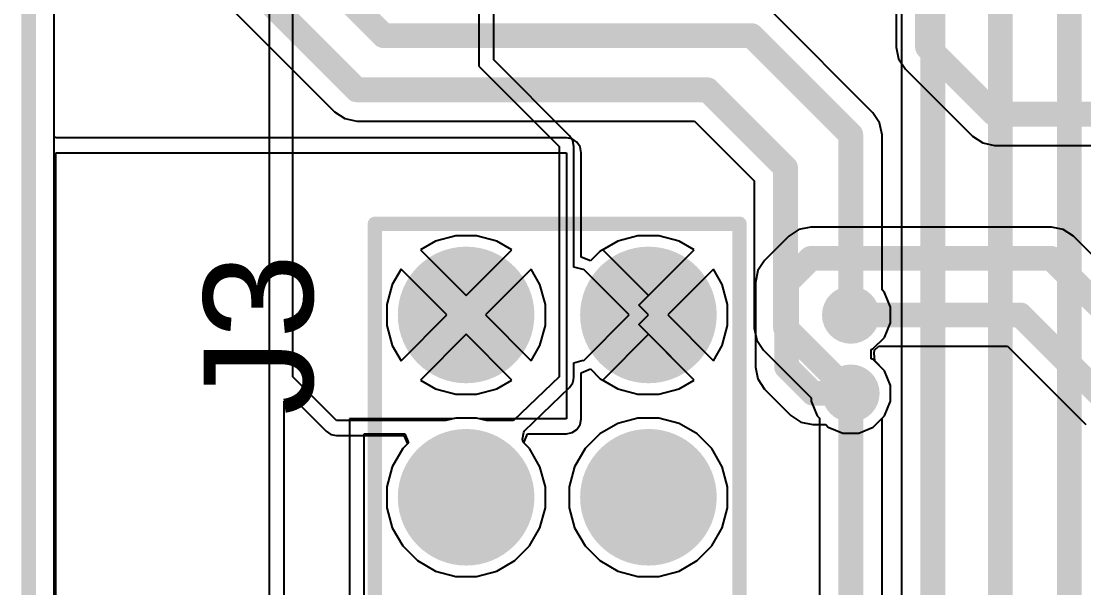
# Model space of a CAD drawing. Header units: millimetres. Extents: x 0 to 174, y 0 to 132.
# Drawn here: x -0.1 to 14.7, y 72.04 to 79.94 of the extents above; entities that cross this region are included whole.
import ezdxf

# ---------------------------------------------------------------- set-up
doc = ezdxf.new("R2010")
doc.units = ezdxf.units.MM
for name, color, linetype in [('BottomLayer', 5, 'Continuous'), ('BottomSolder', 6, 'Continuous'), ('Mechanical2', 216, 'Continuous'), ('MultiLayer', 9, 'Continuous'), ('PadHoleLayer', 156, 'Continuous'), ('TopLayer', 1, 'Continuous'), ('TopOverlay', 2, 'Continuous'), ('TopSolder', 216, 'Continuous'), ('ViaHoleLayer', 16, 'Continuous')]:
    doc.layers.add(name, color=color, linetype=linetype)
doc.styles.add('Arial', font='', dxfattribs={"height": 0.2})
doc.styles.get('Arial').set_extended_font_data('Arial')

# ---------------------------------------------------------------- blocks, each defined once
blk = doc.blocks.new('TSW_112_15_G_D_2')
at = {"layer": 'BottomLayer'}
h = blk.add_hatch(color=5, dxfattribs=at)
edge = h.paths.add_edge_path()
edge.add_arc((11.43, 1.27), 0.8499983, 0, 360)
h = blk.add_hatch(color=5, dxfattribs=at)
edge = h.paths.add_edge_path()
edge.add_arc((13.97, 1.27), 0.8499983, 0, 360)
h = blk.add_hatch(color=5, dxfattribs=at)
edge = h.paths.add_edge_path()
edge.add_arc((11.43, -1.27), 0.8499983, 0, 360)
h = blk.add_hatch(color=5, dxfattribs=at)
edge = h.paths.add_edge_path()
edge.add_arc((13.97, -1.27), 0.8499983, 0, 360)
at = {"layer": 'BottomSolder'}
h = blk.add_hatch(color=6, dxfattribs=at)
edge = h.paths.add_edge_path()
edge.add_arc((11.43, 1.27), 0.9515982999999999, 0, 360)
h = blk.add_hatch(color=6, dxfattribs=at)
edge = h.paths.add_edge_path()
edge.add_arc((13.97, 1.27), 0.9515982999999999, 0, 360)
h = blk.add_hatch(color=6, dxfattribs=at)
edge = h.paths.add_edge_path()
edge.add_arc((11.43, -1.27), 0.9515982999999999, 0, 360)
h = blk.add_hatch(color=6, dxfattribs=at)
edge = h.paths.add_edge_path()
edge.add_arc((13.97, -1.27), 0.9515982999999999, 0, 360)
at = {"layer": 'MultiLayer'}
h = blk.add_hatch(color=9, dxfattribs=at)
edge = h.paths.add_edge_path()
edge.add_arc((11.43, 1.27), 0.8499983, 0, 360)
h = blk.add_hatch(color=9, dxfattribs=at)
edge = h.paths.add_edge_path()
edge.add_arc((13.97, 1.27), 0.8499983, 0, 360)
h = blk.add_hatch(color=9, dxfattribs=at)
edge = h.paths.add_edge_path()
edge.add_arc((11.43, -1.27), 0.8499983, 0, 360)
h = blk.add_hatch(color=9, dxfattribs=at)
edge = h.paths.add_edge_path()
edge.add_arc((13.97, -1.27), 0.8499983, 0, 360)
at = {"layer": 'PadHoleLayer'}
h = blk.add_hatch(color=156, dxfattribs=at)
edge = h.paths.add_edge_path()
edge.add_arc((11.43, 1.27), 0.50999898, 0, 360)
h = blk.add_hatch(color=156, dxfattribs=at)
edge = h.paths.add_edge_path()
edge.add_arc((13.97, 1.27), 0.50999898, 0, 360)
h = blk.add_hatch(color=156, dxfattribs=at)
edge = h.paths.add_edge_path()
edge.add_arc((11.43, -1.27), 0.50999898, 0, 360)
h = blk.add_hatch(color=156, dxfattribs=at)
edge = h.paths.add_edge_path()
edge.add_arc((13.97, -1.27), 0.50999898, 0, 360)
at = {"layer": 'TopLayer'}
h = blk.add_hatch(color=1, dxfattribs=at)
edge = h.paths.add_edge_path()
edge.add_arc((11.43, 1.27), 0.8499983, 0, 360)
h = blk.add_hatch(color=1, dxfattribs=at)
edge = h.paths.add_edge_path()
edge.add_arc((13.97, 1.27), 0.8499983, 0, 360)
h = blk.add_hatch(color=1, dxfattribs=at)
edge = h.paths.add_edge_path()
edge.add_arc((11.43, -1.27), 0.8499983, 0, 360)
h = blk.add_hatch(color=1, dxfattribs=at)
edge = h.paths.add_edge_path()
edge.add_arc((13.97, -1.27), 0.8499983, 0, 360)
at = {"layer": 'TopSolder'}
h = blk.add_hatch(color=216, dxfattribs=at)
edge = h.paths.add_edge_path()
edge.add_arc((11.43, 1.27), 0.9515982999999999, 0, 360)
h = blk.add_hatch(color=216, dxfattribs=at)
edge = h.paths.add_edge_path()
edge.add_arc((13.97, 1.27), 0.9515982999999999, 0, 360)
h = blk.add_hatch(color=216, dxfattribs=at)
edge = h.paths.add_edge_path()
edge.add_arc((11.43, -1.27), 0.9515982999999999, 0, 360)
h = blk.add_hatch(color=216, dxfattribs=at)
edge = h.paths.add_edge_path()
edge.add_arc((13.97, -1.27), 0.9515982999999999, 0, 360)
at = {"layer": 'TopOverlay', "const_width": 0.1999996}
for points in [[(-15.24, 2.54), (15.24, 2.54)], [(15.24, 2.54), (15.24, -2.54)], [(-15.24, -2.54), (15.24, -2.54)]]:
    blk.add_lwpolyline(points, dxfattribs=at)
at = {"layer": 'TopOverlay', "const_width": 0.0999998}
for points in [[(15.1900001, 2.54, 1), (15.2899999, 2.54, 1)], [(15.1900001, 2.54, 1), (15.2899999, 2.54, 1)], [(15.1900001, -2.54, 1), (15.2899999, -2.54, 1)], [(15.1900001, -2.54, 1), (15.2899999, -2.54, 1)]]:
    blk.add_lwpolyline(points, format="xyb", close=True, dxfattribs=at)

msp = doc.modelspace()

# ---------------------------------------------------------------- hatches: boundary and pattern name
at = {"layer": 'BottomLayer'}
h = msp.add_hatch(color=5, dxfattribs=at)
edge = h.paths.add_edge_path()
edge.add_arc((11.45533396, 75.84440000000001), 0.2999994, 0, 360)
h = msp.add_hatch(color=5, dxfattribs=at)
edge = h.paths.add_edge_path()
edge.add_arc((11.4554, 74.7522), 0.2999994, 0, 360)
at = {"layer": 'BottomSolder'}
h = msp.add_hatch(color=6, dxfattribs=at)
edge = h.paths.add_edge_path()
edge.add_arc((11.45533396, 75.84440000000001), 0.4015993999999999, 0, 360)
h = msp.add_hatch(color=6, dxfattribs=at)
edge = h.paths.add_edge_path()
edge.add_arc((11.4554, 74.7522), 0.4015993999999999, 0, 360)
at = {"layer": 'TopLayer'}
h = msp.add_hatch(color=1, dxfattribs=at)
edge = h.paths.add_edge_path()
edge.add_arc((11.45533396, 75.84440000000001), 0.2999994, 0, 360)
h = msp.add_hatch(color=1, dxfattribs=at)
edge = h.paths.add_edge_path()
edge.add_arc((11.4554, 74.7522), 0.2999994, 0, 360)
at = {"layer": 'TopSolder'}
h = msp.add_hatch(color=216, dxfattribs=at)
edge = h.paths.add_edge_path()
edge.add_arc((11.45533396, 75.84440000000001), 0.4015993999999999, 0, 360)
h = msp.add_hatch(color=216, dxfattribs=at)
edge = h.paths.add_edge_path()
edge.add_arc((11.4554, 74.7522), 0.4015993999999999, 0, 360)
at = {"layer": 'ViaHoleLayer'}
h = msp.add_hatch(color=16, dxfattribs=at)
edge = h.paths.add_edge_path()
edge.add_arc((11.45533396, 75.84440000000001), 0.1499997, 0, 360)
h = msp.add_hatch(color=16, dxfattribs=at)
edge = h.paths.add_edge_path()
edge.add_arc((11.4554, 74.7522), 0.1499997, 0, 360)

# ---------------------------------------------------------------- linework, layer by layer
at = {"layer": 'BottomLayer'}
for p, q in [((0.3556, 62.40779999999999), (0.3556, 92.7862)), ((3.3528, 88.51899746), (3.3528, 65.6082)), ((3.682999999999999, 74.98079999999999), (3.682999999999999, 88.36659999999999)), ((6.2738, 82.30600251999999), (6.2738, 79.31061353999999)), ((12.08913254, 82.21582236), (12.08913254, 79.57726274)), ((6.48098018, 79.39643252), (6.48098018, 80.6459144)), ((12.08913254, 79.57726274), (12.1222516, 79.41076573999999)), ((7.53789196, 78.33951565999999), (6.48098018, 79.39643252)), ((12.1222516, 79.41076573999999), (12.21656434, 79.26961539999999)), ((6.2738, 79.31061353999999), (7.391399999999999, 78.193011)), ((12.21656434, 79.26961539999999), (13.15148754, 78.33469219999999)), ((7.53789958, 78.33951058), (7.53789196, 78.33951565999999)), ((7.58280932, 78.27229455999999), (7.53789958, 78.33951058)), ((13.15148754, 78.33469219999999), (13.29263788, 78.24037946)), ((7.391399999999999, 78.193011), (7.391399999999999, 74.98079999999999)), ((7.59858272, 78.193011), (7.58280932, 78.27229455999999)), ((7.59858018, 78.1929983), (7.59858272, 78.193011)), ((7.59858018, 76.50913069999999), (7.59858018, 78.1929983)), ((13.29263788, 78.24037946), (13.45913488, 78.2072604)), ((13.45913488, 78.2072604), (19.3635503, 78.2072604)), ((10.73118504, 77.03377277999999), (10.5900347, 76.93946004)), ((10.89768204, 77.06689184), (10.73118504, 77.03377277999999)), ((14.24941524, 77.06689184), (10.89768204, 77.06689184)), ((14.41591224, 77.03377277999999), (14.24941524, 77.06689184)), ((14.55706258, 76.93946004), (14.41591224, 77.03377277999999)), ((5.66988452, 76.87277741999999), (5.458622559999999, 76.75080662)), ((5.95066882, 76.94801222), (5.66988452, 76.87277741999999)), ((6.24135658, 76.94801222), (5.95066882, 76.94801222)), ((6.522140879999999, 76.87277741999999), (6.24135658, 76.94801222)), ((6.73339776, 76.75080915999999), (6.522140879999999, 76.87277741999999)), ((8.20988452, 76.87277741999999), (7.998622559999998, 76.75080662)), ((8.490668819999998, 76.94801222), (8.20988452, 76.87277741999999)), ((8.781356579999999, 76.94801222), (8.490668819999998, 76.94801222)), ((9.06214088, 76.87277741999999), (8.781356579999999, 76.94801222)), ((9.27339776, 76.75080915999999), (9.06214088, 76.87277741999999)), ((10.5900347, 76.93946004), (10.25393174, 76.60335708)), ((15.39483078, 76.10169184), (14.55706258, 76.93946004)), ((5.458622559999999, 76.75080662), (6.09601016, 76.11341902)), ((6.09601016, 76.11341902), (6.73339776, 76.75080915999999)), ((7.998622559999998, 76.75080662), (8.63601016, 76.11341902)), ((8.63601016, 76.11341902), (9.27339776, 76.75080915999999)), ((10.25393174, 76.60335708), (10.159619, 76.46220674)), ((5.18921746, 76.48139644), (5.0672492, 76.2701421)), ((5.82660252, 75.84401138), (5.18921746, 76.48139644)), ((7.002805399999999, 76.48140151999999), (6.3654178, 75.84401138)), ((7.124776199999999, 76.2701421), (7.002805399999999, 76.48140151999999)), ((7.72558018, 76.47509978), (7.59858018, 76.50913069999999)), ((7.72921746, 76.48139644), (7.72558018, 76.47509978)), ((8.36660252, 75.84401138), (7.72921746, 76.48139644)), ((9.542805399999999, 76.48140151999999), (8.9054178, 75.84401138)), ((9.664776199999999, 76.2701421), (9.542805399999999, 76.48140151999999)), ((10.159619, 76.46220674), (10.12649994, 76.29570973999999)), ((5.0672492, 76.2701421), (4.9920144, 75.9893578)), ((7.200011, 75.9893578), (7.124776199999999, 76.2701421)), ((9.740010999999999, 75.9893578), (9.664776199999999, 76.2701421)), ((10.12649994, 76.29570973999999), (10.12649994, 75.11876518)), ((4.9920144, 75.9893578), (4.9920144, 75.69867004)), ((7.200011, 75.69867004), (7.200011, 75.9893578)), ((9.740010999999999, 75.69867004), (9.740010999999999, 75.9893578)), ((5.18921746, 75.20662886), (5.82660252, 75.84401138)), ((6.3654178, 75.84401138), (7.002805399999999, 75.20662378)), ((7.72921746, 75.20662886), (8.36660252, 75.84401138)), ((8.9054178, 75.84401138), (9.542805399999999, 75.20662378)), ((4.9920144, 75.69867004), (5.0672492, 75.41788573999999)), ((7.124776199999999, 75.41788573999999), (7.200011, 75.69867004)), ((9.664776199999999, 75.41788573999999), (9.740010999999999, 75.69867004)), ((6.09601016, 75.57460374), (5.4586251, 74.93722122)), ((6.733395219999999, 74.93721868), (6.09601016, 75.57460374)), ((8.63601016, 75.57460374), (7.998625099999999, 74.93722122)), ((9.27339522, 74.93721868), (8.63601016, 75.57460374)), ((5.0672492, 75.41788573999999), (5.18921746, 75.20662886)), ((7.002805399999999, 75.20662378), (7.124776199999999, 75.41788573999999)), ((9.542805399999999, 75.20662378), (9.664776199999999, 75.41788573999999)), ((11.779377, 75.31307772), (11.78373056, 75.35214545999999)), ((11.78373056, 75.35214545999999), (11.84525698, 75.40933356)), ((11.84525698, 75.40933356), (13.63739716, 75.40933356)), ((13.63739716, 75.40933356), (14.72916536, 74.31756535999999)), ((7.59858018, 75.17889714), (7.72558018, 75.21292806)), ((7.72558018, 75.21292806), (7.72921746, 75.20662886)), ((11.7880384, 75.20303476), (11.779377, 75.31307772)), ((11.9250587, 75.06601446), (11.7880384, 75.20303476)), ((7.59858018, 74.98079999999999), (7.59858018, 75.17889714)), ((10.12649994, 75.11876518), (10.159619, 74.95226817999999)), ((12.0093994, 74.86239789999999), (11.9250587, 75.06601446)), ((4.2926, 74.37119999999999), (3.682999999999999, 74.98079999999999)), ((5.4586251, 74.93722122), (5.66988452, 74.81525042)), ((6.522140879999999, 74.81525042), (6.733395219999999, 74.93721868)), ((7.391399999999999, 74.98079999999999), (6.7564, 74.37119999999999)), ((7.581612979999999, 74.89972574), (7.58280932, 74.90151644)), ((7.58280932, 74.90151644), (7.590281999999999, 74.93907796)), ((7.590281999999999, 74.93907796), (7.59853954, 74.97657344)), ((7.598161080000001, 74.97869688), (7.59858018, 74.98079999999999)), ((7.59853954, 74.97657344), (7.598161080000001, 74.97869688)), ((7.998625099999999, 74.93722122), (8.20988452, 74.81525042)), ((9.06214088, 74.81525042), (9.27339522, 74.93721868)), ((10.159619, 74.95226817999999), (10.25393174, 74.81111784)), ((5.66988452, 74.81525042), (5.95066882, 74.74001562)), ((6.24135658, 74.74001562), (6.522140879999999, 74.81525042)), ((6.9097271, 74.23119773999998), (7.53487952, 74.83134386)), ((7.53487952, 74.83134386), (7.53610888, 74.83310408)), ((7.53610888, 74.83310408), (7.53789958, 74.83430042)), ((7.53789958, 74.83430042), (7.55922034, 74.86621043999999)), ((7.55922034, 74.86621043999999), (7.5811507, 74.89762515999999)), ((7.5811507, 74.89762515999999), (7.581612979999999, 74.89972574)), ((8.20988452, 74.81525042), (8.490668819999998, 74.74001562)), ((8.781356579999999, 74.74001562), (9.06214088, 74.81525042)), ((10.25393174, 74.81111784), (10.62049692, 74.44455266)), ((12.0093994, 74.64200209999998), (12.0093994, 74.86239789999999)), ((3.55998018, 74.64488754), (3.67731294, 74.6934879)), ((3.55998018, 65.69401898), (3.55998018, 74.64488754)), ((3.67731294, 74.6934879), (4.14610042, 74.22470042)), ((5.95066882, 74.74001562), (6.24135658, 74.74001562)), ((8.490668819999998, 74.74001562), (8.781356579999999, 74.74001562)), ((11.9250587, 74.43838554), (12.0093994, 74.64200209999998)), ((5.81328276, 74.37119999999999), (4.2926, 74.37119999999999)), ((5.95066882, 74.40801221999999), (5.81328276, 74.37119999999999)), ((6.24135658, 74.40801221999999), (5.95066882, 74.40801221999999)), ((6.37874264, 74.37119999999999), (6.24135658, 74.40801221999999)), ((6.7564, 74.37119999999999), (6.37874264, 74.37119999999999)), ((8.20988452, 74.33277741999999), (7.958140039999999, 74.18743354)), ((8.490668819999998, 74.40801221999999), (8.20988452, 74.33277741999999)), ((8.781356579999999, 74.40801221999999), (8.490668819999998, 74.40801221999999)), ((9.06214088, 74.33277741999999), (8.781356579999999, 74.40801221999999)), ((9.31388536, 74.18743354), (9.06214088, 74.33277741999999)), ((10.62049692, 74.44455266), (10.76164726, 74.35023991999999)), ((10.76164726, 74.35023991999999), (10.92814426, 74.31712086)), ((10.92814426, 74.31712086), (11.10700598, 74.31712086)), ((11.10700598, 74.31712086), (11.14158554, 74.28254129999999)), ((11.76921446, 74.28254129999999), (11.9250587, 74.43838554)), ((4.14610042, 74.22470042), (4.2133139, 74.17979068)), ((4.2133139, 74.17979068), (4.2926, 74.16401728)), ((4.2926, 74.16401728), (4.292612699999999, 74.16401982)), ((4.292612699999999, 74.16401982), (5.22879066, 74.16401982)), ((5.22879066, 74.16401982), (5.277393559999999, 74.04668706)), ((6.882637999999999, 74.11489621999999), (6.89832504, 74.21211217999999)), ((6.89832504, 74.21211217999999), (6.9097271, 74.23119773999998)), ((7.958140039999999, 74.18743354), (7.75259308, 73.98188658)), ((9.51943232, 73.98188658), (9.31388536, 74.18743354)), ((11.14158554, 74.28254129999999), (11.3452021, 74.19820059999999)), ((11.3452021, 74.19820059999999), (11.5655979, 74.19820059999999)), ((11.5655979, 74.19820059999999), (11.76921446, 74.28254129999999)), ((5.277393559999999, 74.04668706), (5.21259308, 73.98188658)), ((6.88998876, 74.07279571999999), (6.882637999999999, 74.11489621999999)), ((6.89163468, 74.06968422), (6.88998876, 74.07279571999999)), ((6.979432319999999, 73.98188658), (6.89163468, 74.06968422)), ((5.21259308, 73.98188658), (5.0672492, 73.7301421)), ((7.124776199999999, 73.7301421), (6.979432319999999, 73.98188658)), ((7.75259308, 73.98188658), (7.607249199999999, 73.7301421)), ((9.664776199999999, 73.7301421), (9.51943232, 73.98188658)), ((5.0672492, 73.7301421), (4.9920144, 73.44935779999999)), ((7.200011, 73.44935779999999), (7.124776199999999, 73.7301421)), ((7.607249199999999, 73.7301421), (7.5320144, 73.44935779999999)), ((9.740010999999999, 73.44935779999999), (9.664776199999999, 73.7301421)), ((4.9920144, 73.44935779999999), (4.9920144, 73.15867003999999)), ((7.200011, 73.15867003999999), (7.200011, 73.44935779999999)), ((7.5320144, 73.44935779999999), (7.5320144, 73.15867003999999)), ((9.740010999999999, 73.15867003999999), (9.740010999999999, 73.44935779999999)), ((4.9920144, 73.15867003999999), (5.0672492, 72.87788574)), ((7.124776199999999, 72.87788574), (7.200011, 73.15867003999999)), ((7.5320144, 73.15867003999999), (7.607249199999999, 72.87788574)), ((9.664776199999999, 72.87788574), (9.740010999999999, 73.15867003999999)), ((5.0672492, 72.87788574), (5.21259308, 72.62614126)), ((6.979432319999999, 72.62614126), (7.124776199999999, 72.87788574)), ((7.607249199999999, 72.87788574), (7.75259308, 72.62614126)), ((9.51943232, 72.62614126), (9.664776199999999, 72.87788574)), ((5.21259308, 72.62614126), (5.418140039999999, 72.4205943)), ((6.77388536, 72.4205943), (6.979432319999999, 72.62614126)), ((7.75259308, 72.62614126), (7.958140039999999, 72.4205943)), ((9.31388536, 72.4205943), (9.51943232, 72.62614126)), ((5.418140039999999, 72.4205943), (5.66988452, 72.27525041999999)), ((6.522140879999999, 72.27525041999999), (6.77388536, 72.4205943)), ((7.958140039999999, 72.4205943), (8.20988452, 72.27525041999999)), ((9.06214088, 72.27525041999999), (9.31388536, 72.4205943)), ((5.66988452, 72.27525041999999), (5.95066882, 72.20001561999999)), ((6.24135658, 72.20001561999999), (6.522140879999999, 72.27525041999999)), ((8.20988452, 72.27525041999999), (8.490668819999998, 72.20001561999999)), ((8.781356579999999, 72.20001561999999), (9.06214088, 72.27525041999999)), ((5.95066882, 72.20001561999999), (6.24135658, 72.20001561999999)), ((8.490668819999998, 72.20001561999999), (8.781356579999999, 72.20001561999999))]:
    msp.add_line(p, q, dxfattribs=at)
at = {"layer": 'BottomLayer', "const_width": 0.34544}
for points in [[(12.52421168, 79.57726274), (12.52421168, 82.21582236)], [(12.52421168, 79.57726274), (13.45913488, 78.64233954)], [(13.45913488, 78.64233954), (19.54376584, 78.64233954)], [(10.56157908, 76.29570973999999), (10.89768204, 76.6318127)], [(10.89768204, 76.6318127), (14.24941524, 76.6318127)], [(14.24941524, 76.6318127), (15.21461524, 75.6666127)], [(10.56157908, 75.11876518), (10.56157908, 76.29570973999999)], [(11.45533396, 75.84440000000001), (11.45534666, 75.84441269999999)], [(11.45534666, 75.84441269999999), (13.8176127, 75.84441269999999)], [(13.8176127, 75.84441269999999), (15.0368127, 74.62521269999999)], [(10.56157908, 75.11876518), (10.92814426, 74.7522)], [(10.92814426, 74.7522), (11.4554, 74.7522)]]:
    msp.add_lwpolyline(points, dxfattribs=at)
at = {"layer": 'BottomLayer', "const_width": 0.17272}
for points in [[(12.43785168, 79.57726274, 1), (12.61057168, 79.57726274, 1)], [(12.43785168, 79.57726274, 1), (12.61057168, 79.57726274, 1)], [(13.37277488, 78.64233954, 1), (13.54549488, 78.64233954, 1)], [(13.37277488, 78.64233954, 1), (13.54549488, 78.64233954, 1)], [(10.81132204, 76.6318127, 1), (10.98404204, 76.6318127, 1)], [(10.81132204, 76.6318127, 1), (10.98404204, 76.6318127, 1)], [(14.16305524, 76.6318127, 1), (14.33577524, 76.6318127, 1)], [(14.16305524, 76.6318127, 1), (14.33577524, 76.6318127, 1)], [(10.47521908, 76.29570973999999, 1), (10.64793908, 76.29570973999999, 1)], [(10.47521908, 76.29570973999999, 1), (10.64793908, 76.29570973999999, 1)], [(11.36897396, 75.84440000000001, 1), (11.54169396, 75.84440000000001, 1)], [(11.36898666, 75.84441269999999, 1), (11.54170666, 75.84441269999999, 1)], [(11.36898666, 75.84441269999999, 1), (11.54170666, 75.84441269999999, 1)], [(13.7312527, 75.84441269999999, 1), (13.9039727, 75.84441269999999, 1)], [(13.7312527, 75.84441269999999, 1), (13.9039727, 75.84441269999999, 1)], [(10.47521908, 75.11876518, 1), (10.64793908, 75.11876518, 1)], [(10.47521908, 75.11876518, 1), (10.64793908, 75.11876518, 1)], [(10.84178426, 74.7522, 1), (11.01450426, 74.7522, 1)], [(10.84178426, 74.7522, 1), (11.01450426, 74.7522, 1)], [(11.36904, 74.7522, 1), (11.54176, 74.7522, 1)]]:
    msp.add_lwpolyline(points, format="xyb", close=True, dxfattribs=at)
at = {"layer": 'Mechanical2', "const_width": 0.2032}
msp.add_lwpolyline([(1.27e-05, 1.27e-05), (1.27e-05, 120.00001146)], dxfattribs=at)
at = {"layer": 'TopLayer'}
for p, q in [((0.35559746, 78.3330285), (0.35559492, 113.03)), ((12.16332086, 80.88732616), (12.16332086, 67.28661676)), ((2.64696956, 80.29037028), (4.263770999999999, 78.67356883999999)), ((11.7629813, 78.66154956), (10.3815007, 80.04303015999999)), ((4.263770999999999, 78.67356883999999), (4.40492134, 78.5792561)), ((11.85729404, 78.52039921999999), (11.7629813, 78.66154956)), ((4.40492134, 78.5792561), (4.57141834, 78.54613704)), ((4.57141834, 78.54613704), (9.27979348, 78.54613704)), ((9.27979348, 78.54613704), (10.1112701, 77.71466042)), ((11.8904131, 78.35390222), (11.85729404, 78.52039921999999)), ((0.38100254, 78.31218018), (0.35559746, 78.3330285)), ((7.492999999999999, 78.31218018), (0.38100254, 78.31218018)), ((7.572283559999999, 78.29640932), (7.492999999999999, 78.31218018)), ((11.8904131, 76.19279402), (11.8904131, 78.35390222)), ((7.63949958, 78.25149958), (7.572283559999999, 78.29640932)), ((7.68440932, 78.18428356), (7.63949958, 78.25149958)), ((7.700180179999999, 78.105), (7.68440932, 78.18428356)), ((0.3809999999999999, 25.5524), (0.3809999999999999, 78.105)), ((0.3809999999999999, 78.105), (7.492999999999999, 78.105)), ((7.492999999999999, 78.105), (7.492999999999999, 74.39659999999999)), ((7.700180179999999, 76.64907962), (7.700180179999999, 78.105)), ((10.1112701, 77.71466042), (10.1112701, 75.66125076)), ((5.66988452, 76.87277741999999), (5.458622559999999, 76.75080662)), ((5.95066882, 76.94801222), (5.66988452, 76.87277741999999)), ((6.24135658, 76.94801222), (5.95066882, 76.94801222)), ((6.522140879999999, 76.87277741999999), (6.24135658, 76.94801222)), ((6.73339776, 76.75080915999999), (6.522140879999999, 76.87277741999999)), ((8.20988452, 76.87277741999999), (7.958140039999999, 76.72743354)), ((8.490668819999998, 76.94801222), (8.20988452, 76.87277741999999)), ((8.781356579999999, 76.94801222), (8.490668819999998, 76.94801222)), ((9.06214088, 76.87277741999999), (8.781356579999999, 76.94801222)), ((9.27339776, 76.75080915999999), (9.06214088, 76.87277741999999)), ((5.458622559999999, 76.75080662), (6.09601016, 76.11341902)), ((6.09601016, 76.11341902), (6.73339776, 76.75080915999999)), ((7.958140039999999, 76.72743354), (7.82718018, 76.59647368)), ((8.50130634, 75.9787152), (9.27339776, 76.75080915999999)), ((7.82718018, 76.59647368), (7.700180179999999, 76.64907962)), ((5.18921746, 76.48139644), (5.0672492, 76.2701421)), ((5.82660252, 75.84401138), (5.18921746, 76.48139644)), ((7.002805399999999, 76.48140151999999), (6.3654178, 75.84401138)), ((7.124776199999999, 76.2701421), (7.002805399999999, 76.48140151999999)), ((9.542805399999999, 76.48140151999999), (8.9054178, 75.84401138)), ((9.664776199999999, 76.2701421), (9.542805399999999, 76.48140151999999)), ((5.0672492, 76.2701421), (4.9920144, 75.9893578)), ((7.200011, 75.9893578), (7.124776199999999, 76.2701421)), ((9.740010999999999, 75.9893578), (9.664776199999999, 76.2701421)), ((11.92499266, 76.15821446), (11.8904131, 76.19279402)), ((12.00933336, 75.9545979), (11.92499266, 76.15821446)), ((4.9920144, 75.9893578), (4.9920144, 75.69867004)), ((7.200011, 75.69867004), (7.200011, 75.9893578)), ((8.63601016, 75.84401138), (8.50130634, 75.9787152)), ((9.740010999999999, 75.69867004), (9.740010999999999, 75.9893578)), ((12.00933336, 75.73420209999999), (12.00933336, 75.9545979)), ((5.18921746, 75.20662886), (5.82660252, 75.84401138)), ((6.3654178, 75.84401138), (7.002805399999999, 75.20662378)), ((8.50130634, 75.70930756), (8.63601016, 75.84401138)), ((8.9054178, 75.84401138), (9.542805399999999, 75.20662378)), ((4.9920144, 75.69867004), (5.0672492, 75.41788573999999)), ((7.124776199999999, 75.41788573999999), (7.200011, 75.69867004)), ((9.27339522, 74.93721868), (8.50130634, 75.70930756)), ((9.664776199999999, 75.41788573999999), (9.740010999999999, 75.69867004)), ((10.1112701, 75.66125076), (10.14438916, 75.49475376)), ((11.92499266, 75.53058554), (12.00933336, 75.73420209999999)), ((6.09601016, 75.57460374), (5.4586251, 74.93722122)), ((6.733395219999999, 74.93721868), (6.09601016, 75.57460374)), ((10.14438916, 75.49475376), (10.2387019, 75.35360342)), ((11.76914842, 75.3747413), (11.92499266, 75.53058554)), ((5.0672492, 75.41788573999999), (5.18921746, 75.20662886)), ((7.002805399999999, 75.20662378), (7.124776199999999, 75.41788573999999)), ((9.542805399999999, 75.20662378), (9.664776199999999, 75.41788573999999)), ((10.2387019, 75.35360342), (10.9014006, 74.69090472)), ((11.73793944, 75.36181524), (11.76914842, 75.3747413)), ((11.73793944, 75.23481269999999), (11.73793944, 75.36181524)), ((11.76921446, 75.2218587), (11.73793944, 75.23481269999999)), ((11.9250587, 75.06601446), (11.76921446, 75.2218587)), ((7.700180179999999, 75.03894822), (7.82718018, 75.09155415999999)), ((7.82718018, 75.09155415999999), (7.958140039999999, 74.9605943)), ((12.0093994, 74.86239789999999), (11.9250587, 75.06601446)), ((5.4586251, 74.93722122), (5.66988452, 74.81525042)), ((6.522140879999999, 74.81525042), (6.733395219999999, 74.93721868)), ((7.700180179999999, 74.39659999999999), (7.700180179999999, 75.03894822)), ((7.958140039999999, 74.9605943), (8.20988452, 74.81525042)), ((9.06214088, 74.81525042), (9.27339522, 74.93721868)), ((5.66988452, 74.81525042), (5.95066882, 74.74001562)), ((6.24135658, 74.74001562), (6.522140879999999, 74.81525042)), ((8.20988452, 74.81525042), (8.490668819999998, 74.74001562)), ((8.781356579999999, 74.74001562), (9.06214088, 74.81525042)), ((12.0093994, 74.64200209999998), (12.0093994, 74.86239789999999)), ((5.95066882, 74.74001562), (6.24135658, 74.74001562)), ((8.490668819999998, 74.74001562), (8.781356579999999, 74.74001562)), ((10.9014006, 74.69090472), (10.9014006, 74.64200209999998)), ((10.9014006, 74.64200209999998), (10.9857413, 74.43838554)), ((11.9250587, 74.43838554), (12.0093994, 74.64200209999998)), ((5.908078099999999, 74.39659999999999), (4.4704, 74.39659999999999)), ((4.4704, 74.39659999999999), (4.4704, 49.2506)), ((5.95066882, 74.40801221999999), (5.908078099999999, 74.39659999999999)), ((6.24135658, 74.40801221999999), (5.95066882, 74.40801221999999)), ((6.283947299999999, 74.39659999999999), (6.24135658, 74.40801221999999)), ((7.492999999999999, 74.39659999999999), (6.283947299999999, 74.39659999999999)), ((7.63949958, 74.25010042), (7.68440932, 74.31731644)), ((7.68440932, 74.31731644), (7.700180179999999, 74.39659999999999)), ((8.20988452, 74.33277741999999), (7.958140039999999, 74.18743354)), ((8.490668819999998, 74.40801221999999), (8.20988452, 74.33277741999999)), ((8.781356579999999, 74.40801221999999), (8.490668819999998, 74.40801221999999)), ((9.06214088, 74.33277741999999), (8.781356579999999, 74.40801221999999)), ((9.31388536, 74.18743354), (9.06214088, 74.33277741999999)), ((10.9857413, 74.43838554), (11.02032086, 74.40380598)), ((11.02032086, 74.40380598), (11.02032086, 68.30953826)), ((11.89047914, 74.40380598), (11.9250587, 74.43838554)), ((11.89047914, 68.12932272), (11.89047914, 74.40380598)), ((4.67758018, 49.45778018), (4.67758018, 74.18941982)), ((4.67758018, 74.18941982), (5.24052038, 74.18941982)), ((5.24052038, 74.18941982), (5.293126319999999, 74.06241982)), ((6.898899080000001, 74.06241982), (6.95150502, 74.18941982)), ((6.95150502, 74.18941982), (7.492999999999999, 74.18941982)), ((7.492999999999999, 74.18941982), (7.572283559999999, 74.20519068)), ((7.572283559999999, 74.20519068), (7.63949958, 74.25010042)), ((7.958140039999999, 74.18743354), (7.75259308, 73.98188658)), ((9.51943232, 73.98188658), (9.31388536, 74.18743354)), ((5.293126319999999, 74.06241982), (5.21259308, 73.98188658)), ((6.979432319999999, 73.98188658), (6.898899080000001, 74.06241982)), ((5.21259308, 73.98188658), (5.0672492, 73.7301421)), ((7.124776199999999, 73.7301421), (6.979432319999999, 73.98188658)), ((7.75259308, 73.98188658), (7.607249199999999, 73.7301421)), ((9.664776199999999, 73.7301421), (9.51943232, 73.98188658)), ((5.0672492, 73.7301421), (4.9920144, 73.44935779999999)), ((7.200011, 73.44935779999999), (7.124776199999999, 73.7301421)), ((7.607249199999999, 73.7301421), (7.5320144, 73.44935779999999)), ((9.740010999999999, 73.44935779999999), (9.664776199999999, 73.7301421)), ((4.9920144, 73.44935779999999), (4.9920144, 73.15867003999999)), ((7.200011, 73.15867003999999), (7.200011, 73.44935779999999)), ((7.5320144, 73.44935779999999), (7.5320144, 73.15867003999999)), ((9.740010999999999, 73.15867003999999), (9.740010999999999, 73.44935779999999)), ((4.9920144, 73.15867003999999), (5.0672492, 72.87788574)), ((7.124776199999999, 72.87788574), (7.200011, 73.15867003999999)), ((7.5320144, 73.15867003999999), (7.607249199999999, 72.87788574)), ((9.664776199999999, 72.87788574), (9.740010999999999, 73.15867003999999)), ((5.0672492, 72.87788574), (5.21259308, 72.62614126)), ((6.979432319999999, 72.62614126), (7.124776199999999, 72.87788574)), ((7.607249199999999, 72.87788574), (7.75259308, 72.62614126)), ((9.51943232, 72.62614126), (9.664776199999999, 72.87788574)), ((5.21259308, 72.62614126), (5.418140039999999, 72.4205943)), ((6.77388536, 72.4205943), (6.979432319999999, 72.62614126)), ((7.75259308, 72.62614126), (7.958140039999999, 72.4205943)), ((9.31388536, 72.4205943), (9.51943232, 72.62614126)), ((5.418140039999999, 72.4205943), (5.66988452, 72.27525041999999)), ((6.522140879999999, 72.27525041999999), (6.77388536, 72.4205943)), ((7.958140039999999, 72.4205943), (8.20988452, 72.27525041999999)), ((9.06214088, 72.27525041999999), (9.31388536, 72.4205943)), ((5.66988452, 72.27525041999999), (5.95066882, 72.20001561999999)), ((6.24135658, 72.20001561999999), (6.522140879999999, 72.27525041999999)), ((8.20988452, 72.27525041999999), (8.490668819999998, 72.20001561999999)), ((8.781356579999999, 72.20001561999999), (9.06214088, 72.27525041999999)), ((5.95066882, 72.20001561999999), (6.24135658, 72.20001561999999)), ((8.490668819999998, 72.20001561999999), (8.781356579999999, 72.20001561999999))]:
    msp.add_line(p, q, dxfattribs=at)
at = {"layer": 'TopLayer', "const_width": 0.34544}
for points in [[(14.49989988, 59.78809988), (14.49989988, 81.30539999999999)], [(12.5984, 67.10640122), (12.5984, 81.06754169999999)], [(3.78513086, 80.89588849999998), (4.94563654, 79.73538281999998)], [(13.5382, 60.51639916), (13.5382, 80.74659999999999)], [(2.9546169, 80.59801762), (4.57141834, 78.98121617999999)], [(4.94563654, 79.73538281999998), (10.07385336, 79.73538281999998)], [(10.07385336, 79.73538281999998), (11.45533396, 78.35390222)], [(4.57141834, 78.98121617999999), (9.46000902, 78.98121617999999)], [(9.46000902, 78.98121617999999), (10.54634924, 77.89487596)], [(11.45533396, 75.84440000000001), (11.45533396, 78.35390222)], [(10.54634924, 75.66125076), (10.54634924, 77.89487596)], [(10.54634924, 75.66125076), (11.4554, 74.7522)], [(11.4554, 68.12932272), (11.4554, 74.7522)]]:
    msp.add_lwpolyline(points, dxfattribs=at)
at = {"layer": 'TopLayer', "const_width": 0.17272}
for points in [[(4.85927654, 79.73538281999998, 1), (5.03199654, 79.73538281999998, 1)], [(4.85927654, 79.73538281999998, 1), (5.03199654, 79.73538281999998, 1)], [(9.98749336, 79.73538281999998, 1), (10.16021336, 79.73538281999998, 1)], [(9.98749336, 79.73538281999998, 1), (10.16021336, 79.73538281999998, 1)], [(4.485058339999999, 78.98121617999999, 1), (4.657778339999999, 78.98121617999999, 1)], [(4.485058339999999, 78.98121617999999, 1), (4.657778339999999, 78.98121617999999, 1)], [(9.37364902, 78.98121617999999, 1), (9.546369019999998, 78.98121617999999, 1)], [(9.37364902, 78.98121617999999, 1), (9.546369019999998, 78.98121617999999, 1)], [(11.36897396, 78.35390222, 1), (11.54169396, 78.35390222, 1)], [(11.36897396, 78.35390222, 1), (11.54169396, 78.35390222, 1)], [(10.45998924, 77.89487596, 1), (10.63270924, 77.89487596, 1)], [(10.45998924, 77.89487596, 1), (10.63270924, 77.89487596, 1)], [(11.36897396, 75.84440000000001, 1), (11.54169396, 75.84440000000001, 1)], [(10.45998924, 75.66125076, 1), (10.63270924, 75.66125076, 1)], [(10.45998924, 75.66125076, 1), (10.63270924, 75.66125076, 1)], [(11.36904, 74.7522, 1), (11.54176, 74.7522, 1)], [(11.36904, 74.7522, 1), (11.54176, 74.7522, 1)]]:
    msp.add_lwpolyline(points, format="xyb", close=True, dxfattribs=at)

# ---------------------------------------------------------------- block references
at = {"rotation": 90}
msp.add_blockref('TSW_112_15_G_D_2', (7.3660127, 61.87401392), dxfattribs=at)

# ---------------------------------------------------------------- texts
at = {"layer": 'TopOverlay', "style": 'Arial'}
msp.add_text('J3', height=1.524, rotation=90, dxfattribs=at).set_placement((3.962151079999999, 74.44780893999999))

doc.saveas('drawing.dxf')
